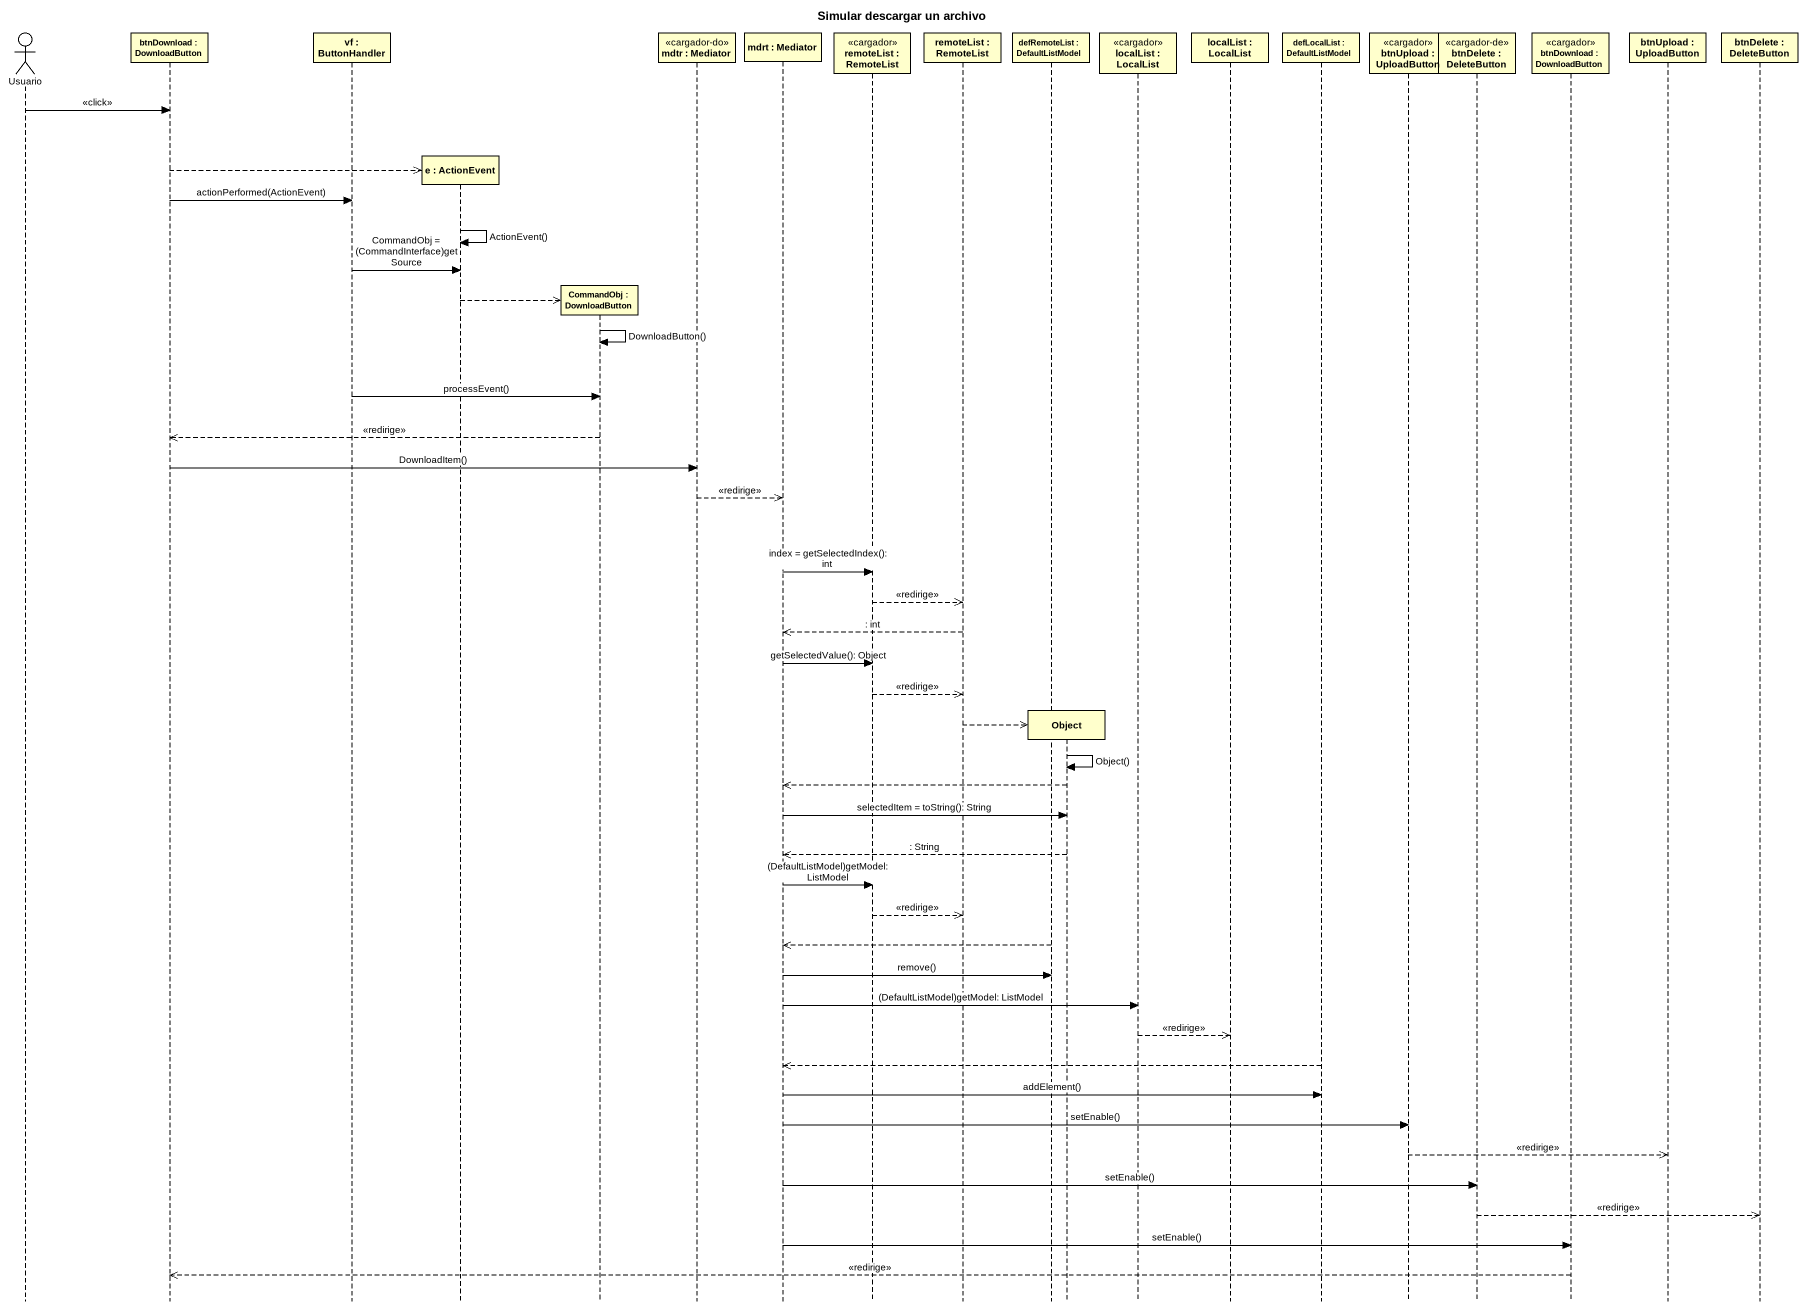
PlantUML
@startuml
title Simular descargar un archivo
hide footbox
actor Usuario
participant "btnDownload : DownloadButton" as btnDownload
participant "vf : ButtonHandler" as vf
participant "e : ActionEvent" as e
participant "CommandObj : DownloadButton" as CommandObj
participant "mdtr : Mediator" as mdtr <<cargador-do>>
participant "mdrt : Mediator" as mdrt
participant "remoteList : RemoteList" as remoteList <<cargador>>
participant "remoteList : RemoteList" as remoteList_2
participant "defRemoteList : DefaultListModel" as defRemoteList
participant "Object" as Object_
participant "localList : LocalList" as localList <<cargador>>
participant "localList : LocalList" as localList_2
participant "defLocalList : DefaultListModel" as defLocalList
participant "btnUpload : UploadButton" as btnUpload <<cargador>>
participant "btnDelete : DeleteButton" as btnDelete <<cargador-de>>
participant "btnDownload : DownloadButton" as btnDownload_2 <<cargador>>
participant "btnUpload : UploadButton" as btnUpload_2
participant "btnDelete : DeleteButton" as btnDelete_2

Usuario -> btnDownload : <<click>>
btnDownload -->> e **
btnDownload -> vf : actionPerformed(ActionEvent)
e -> e : ActionEvent()
vf -> e : CommandObj = (CommandInterface)getSource
e -->> CommandObj **
CommandObj -> CommandObj : DownloadButton()
vf -> CommandObj : processEvent()
CommandObj -->> btnDownload : <<redirige>>
btnDownload -> mdtr : DownloadItem()
mdtr -->> mdrt : <<redirige>>
mdrt -> remoteList : index = getSelectedIndex(): int
remoteList -->> remoteList_2 : <<redirige>>
remoteList_2 -->> mdrt : : int
mdrt -> remoteList : getSelectedValue(): Object
remoteList -->> remoteList_2 : <<redirige>>
remoteList_2 -->> Object_ **
Object_ -> Object_ : Object()
Object_ -->> mdrt
mdrt -> Object_ : selectedItem = toString(): String
Object_ -->> mdrt : : String
mdrt -> remoteList : (DefaultListModel)getModel: ListModel
remoteList -->> remoteList_2 : <<redirige>>
defRemoteList -->> mdrt
mdrt -> defRemoteList : remove()
mdrt -> localList : (DefaultListModel)getModel: ListModel
localList -->> localList_2 : <<redirige>>
defLocalList -->> mdrt
mdrt -> defLocalList : addElement()
mdrt -> btnUpload : setEnable()
btnUpload -->> btnUpload_2 : <<redirige>>
mdrt -> btnDelete : setEnable()
btnDelete -->> btnDelete_2 : <<redirige>>
mdrt -> btnDownload_2 : setEnable()
btnDownload_2 -->> btnDownload : <<redirige>>
@enduml
